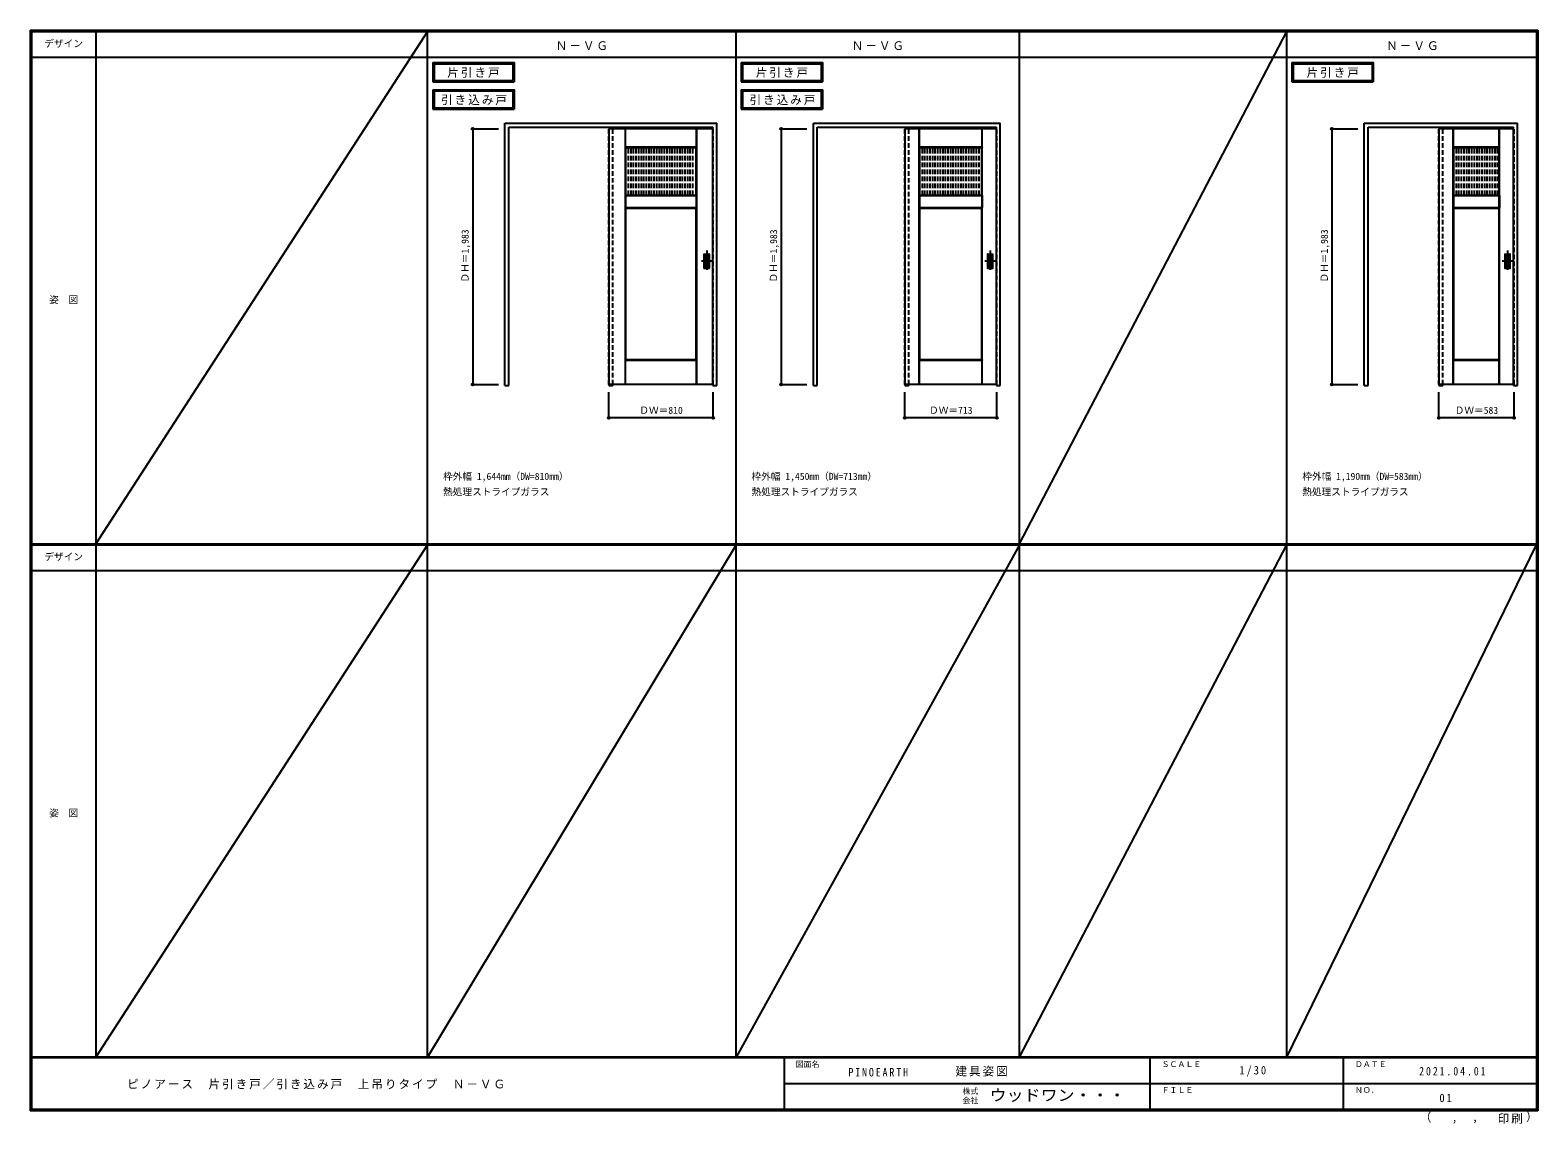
# Model space of a CAD drawing. Units: millimetres, scale not verified. Extents: x -6000 to 5700, y -4307 to 4175.
import ezdxf
from ezdxf.enums import TextEntityAlignment as Align

# ---------------------------------------------------------------- set-up
doc = ezdxf.new("R2010")
doc.units = ezdxf.units.MM
doc.header["$LTSCALE"] = 30
doc.header["$PDMODE"] = 32
doc.header["$PDSIZE"] = 15
doc.linetypes.add('CHAIN1', pattern=[8, 5, -1, 1, -1])
doc.linetypes.add('DASHED1', pattern=[1.8, 1.2, -0.6])
for name, color, linetype in [('0-1_通り芯', 4, 'CHAIN1'), ('0-2_扉', 4, 'DASHED1'), ('0-3_仕上げ', 7, 'Continuous'), ('0-4_枠', 3, 'Continuous'), ('0-6_引手', 3, 'Continuous'), ('0-A_文字', 7, 'Continuous'), ('0-B_寸法', 7, 'Continuous'), ('0-C_ハッチ', 4, 'DASHED1'), ('F-1_枠', 6, 'Continuous'), ('F-A_文字', 7, 'Continuous')]:
    doc.layers.add(name, color=color, linetype=linetype)
doc.styles.add('ＭＳ ゴシック', font='')
doc.styles.get('ＭＳ ゴシック').set_extended_font_data('MS Gothic')

msp = doc.modelspace()

# ---------------------------------------------------------------- linework, layer by layer
at = {"layer": '0-1_通り芯'}
for p, q in [((-750, 2465), (-750, 2303)), ((1450, 2465), (1450, 2303)), ((5464, 2465), (5464, 2303)), ((-709, 2384), (-791, 2384)), ((1491, 2384), (1409, 2384)), ((5505, 2384), (5423, 2384))]:
    msp.add_line(p, q, dxfattribs=at)
at = {"layer": '0-2_扉'}
for p, q in [((-1509, 3409.5), (-1509, 3405.5)), ((-702, 3409.5), (-699, 3409.5)), ((788, 3409.5), (788, 3405.5)), ((1498, 3409.5), (1501, 3409.5)), ((4932, 3409.5), (4932, 3405.5)), ((5512, 3409.5), (5515, 3409.5))]:
    msp.add_line(p, q, dxfattribs=at)
at = {"layer": '0-2_扉', "color": 3, "linetype": 'Continuous'}
for p, q in [((-1509, 3409.5), (-1509, 1426.5)), ((-702, 3409.5), (-1509, 3409.5)), ((1498, 3409.5), (788, 3409.5)), ((788, 3409.5), (788, 1426.5)), ((5512, 3409.5), (4932, 3409.5)), ((4932, 3409.5), (4932, 1426.5)), ((-702, 1426.5), (-1509, 1426.5)), ((1498, 1426.5), (788, 1426.5)), ((5512, 1426.5), (4932, 1426.5))]:
    msp.add_line(p, q, dxfattribs=at)
at = {"layer": '0-2_扉'}
for points in [[(-702, 1426.5), (-699, 1426.5), (-699, 3409.5)], [(1498, 1426.5), (1501, 1426.5), (1501, 3409.5)], [(5512, 1426.5), (5515, 1426.5), (5515, 3409.5)]]:
    msp.add_lwpolyline(points, dxfattribs=at)
at = {"layer": '0-3_仕上げ'}
for p, q in [((-1381, 1426.5), (-1381, 3409.5)), ((-1380, 3268.5), (-1380, 3409.5)), ((-1379, 3269.5), (-1379, 3409.5)), ((-829, 3269.5), (-829, 3409.5)), ((-828, 3268.5), (-828, 3409.5)), ((-827, 1426.5), (-827, 3409.5)), ((900, 1426.5), (900, 3409.5)), ((901, 3268.5), (901, 3409.5)), ((902, 3269.5), (902, 3409.5)), ((1387, 3269.5), (1387, 3409.5)), ((1388, 3268.5), (1388, 3409.5)), ((1389, 1426.5), (1389, 3409.5)), ((5044, 1426.5), (5044, 3409.5)), ((5045, 3268.5), (5045, 3409.5)), ((5046, 3269.5), (5046, 3409.5)), ((5401, 3269.5), (5401, 3409.5)), ((5402, 3268.5), (5402, 3409.5)), ((5403, 1426.5), (5403, 3409.5)), ((-1379, 3269.5), (-829, 3269.5)), ((-831, 3265.5), (-828, 3268.5)), ((-829, 3269.5), (-828, 3268.5)), ((902, 3269.5), (1387, 3269.5)), ((1385, 3265.5), (1388, 3268.5)), ((1387, 3269.5), (1388, 3268.5)), ((5046, 3269.5), (5401, 3269.5)), ((5399, 3265.5), (5402, 3268.5)), ((5401, 3269.5), (5402, 3268.5)), ((-1380, 2892.5), (-1377, 2895.5)), ((-1380, 2892.5), (-1380, 2798.5)), ((-1380, 2892.5), (-1379, 2891.5)), ((-1379, 2799.5), (-1379, 2891.5)), ((-1379, 2891.5), (-829, 2891.5)), ((-829, 2799.5), (-829, 2891.5)), ((-828, 2892.5), (-828, 2798.5)), ((901, 2892.5), (904, 2895.5)), ((901, 2892.5), (901, 2798.5)), ((901, 2892.5), (902, 2891.5)), ((902, 2799.5), (902, 2891.5)), ((902, 2891.5), (1387, 2891.5)), ((1387, 2799.5), (1387, 2891.5)), ((1388, 2892.5), (1388, 2798.5)), ((5045, 2892.5), (5048, 2895.5)), ((5045, 2892.5), (5045, 2798.5)), ((5045, 2892.5), (5046, 2891.5)), ((5046, 2799.5), (5046, 2891.5)), ((5046, 2891.5), (5401, 2891.5)), ((5401, 2799.5), (5401, 2891.5)), ((5402, 2892.5), (5402, 2798.5)), ((-1379, 2799.5), (-829, 2799.5)), ((-831, 2795.5), (-828, 2798.5)), ((-829, 2799.5), (-828, 2798.5)), ((902, 2799.5), (1388, 2799.5)), ((1385, 2795.5), (1388, 2798.5)), ((1387, 2799.5), (1388, 2798.5)), ((5046, 2799.5), (5401, 2799.5)), ((5399, 2795.5), (5402, 2798.5)), ((5401, 2799.5), (5402, 2798.5)), ((-1380, 1617.5), (-1377, 1620.5)), ((-1380, 1617.5), (-1379, 1616.5)), ((-1380, 1426.5), (-1380, 1617.5)), ((-1379, 1616.5), (-829, 1616.5)), ((-1379, 1426.5), (-1379, 1616.5)), ((-829, 1426.5), (-829, 1616.5)), ((-828, 1426.5), (-828, 1617.5)), ((901, 1617.5), (904, 1620.5)), ((901, 1617.5), (902, 1616.5)), ((901, 1426.5), (901, 1617.5)), ((902, 1616.5), (1387, 1616.5)), ((902, 1426.5), (902, 1616.5)), ((1387, 1426.5), (1387, 1616.5)), ((1388, 1426.5), (1388, 1617.5)), ((5045, 1617.5), (5048, 1620.5)), ((5045, 1617.5), (5046, 1616.5)), ((5045, 1426.5), (5045, 1617.5)), ((5046, 1616.5), (5401, 1616.5)), ((5046, 1426.5), (5046, 1616.5)), ((5401, 1426.5), (5401, 1616.5)), ((5402, 1426.5), (5402, 1617.5))]:
    msp.add_line(p, q, dxfattribs=at)
at = {"layer": '0-3_仕上げ', "color": 3}
for p, q in [((-1377, 3265.5), (-831, 3265.5)), ((-1377, 2895.5), (-1377, 3265.5)), ((-831, 2895.5), (-831, 3265.5)), ((904, 3265.5), (1385, 3265.5)), ((904, 2895.5), (904, 3265.5)), ((1385, 2895.5), (1385, 3265.5)), ((5048, 2895.5), (5048, 3265.5)), ((5048, 3265.5), (5399, 3265.5)), ((5399, 2895.5), (5399, 3265.5)), ((-1377, 2895.5), (-831, 2895.5)), ((904, 2895.5), (1385, 2895.5)), ((5048, 2895.5), (5399, 2895.5)), ((-1377, 2795.5), (-831, 2795.5)), ((-1377, 1620.5), (-1377, 2795.5)), ((-831, 1620.5), (-831, 2795.5)), ((904, 2795.5), (1385, 2795.5)), ((904, 1620.5), (904, 2795.5)), ((1385, 1620.5), (1385, 2795.5)), ((5048, 2795.5), (5399, 2795.5)), ((5048, 1620.5), (5048, 2795.5)), ((5399, 1620.5), (5399, 2795.5)), ((-1377, 1620.5), (-831, 1620.5)), ((904, 1620.5), (1385, 1620.5)), ((5048, 1620.5), (5399, 1620.5))]:
    msp.add_line(p, q, dxfattribs=at)
at = {"layer": '0-3_仕上げ'}
for points in [[(-1379, 3269.5), (-1380, 3268.5), (-1377, 3265.5)], [(902, 3269.5), (901, 3268.5), (904, 3265.5)], [(5046, 3269.5), (5045, 3268.5), (5048, 3265.5)], [(-831, 2895.5), (-828, 2892.5), (-829, 2891.5)], [(1385, 2895.5), (1388, 2892.5), (1387, 2891.5)], [(5399, 2895.5), (5402, 2892.5), (5401, 2891.5)], [(-1379, 2799.5), (-1380, 2798.5), (-1377, 2795.5)], [(902, 2799.5), (901, 2798.5), (904, 2795.5)], [(5046, 2799.5), (5045, 2798.5), (5048, 2795.5)], [(-831, 1620.5), (-828, 1617.5), (-829, 1616.5)], [(1385, 1620.5), (1388, 1617.5), (1387, 1616.5)], [(5399, 1620.5), (5402, 1617.5), (5401, 1616.5)]]:
    msp.add_lwpolyline(points, dxfattribs=at)
at = {"layer": '0-4_枠'}
for p, q in [((-2316, 1418), (-2316, 3453)), ((-2316, 3453), (-672, 3453)), ((-2286, 3423), (-702, 3423)), ((-2286, 1418), (-2286, 3423)), ((-702, 1418), (-702, 3423)), ((-672, 1418), (-672, 3453)), ((78, 1418), (78, 3453)), ((78, 3453), (1528, 3453)), ((108, 3423), (1498, 3423)), ((108, 1418), (108, 3423)), ((1498, 1418), (1498, 3423)), ((1528, 1418), (1528, 3453)), ((4352, 1418), (4352, 3453)), ((4352, 3453), (5542, 3453)), ((4382, 3423), (5512, 3423)), ((4382, 1418), (4382, 3423)), ((5512, 1418), (5512, 3423)), ((5542, 1418), (5542, 3453)), ((-2316, 1418), (-2286, 1418)), ((-1509, 1426.5), (-1509, 1418)), ((-1509, 1418), (-1479, 1418)), ((-1479, 1426.5), (-1479, 1418)), ((-702, 1418), (-672, 1418)), ((78, 1418), (108, 1418)), ((788, 1426.5), (788, 1418)), ((788, 1418), (818, 1418)), ((818, 1426.5), (818, 1418)), ((1498, 1418), (1528, 1418)), ((4352, 1418), (4382, 1418)), ((4932, 1426.5), (4932, 1418)), ((4932, 1418), (4962, 1418)), ((4962, 1426.5), (4962, 1418)), ((5512, 1418), (5542, 1418))]:
    msp.add_line(p, q, dxfattribs=at)
at = {"layer": '0-4_枠', "color": 4, "linetype": 'DASHED1'}
for p, q in [((-1509, 1426.5), (-1509, 3423)), ((-1479, 1426.5), (-1479, 3423)), ((788, 1426.5), (788, 3423)), ((818, 1426.5), (818, 3423)), ((4932, 1426.5), (4932, 3423)), ((4962, 1426.5), (4962, 3423))]:
    msp.add_line(p, q, dxfattribs=at)
at = {"layer": '0-6_引手'}
for p, q in [((-771, 2437.5), (-771, 2330.5)), ((-769.5, 2439), (-730.5, 2439)), ((-729, 2330.5), (-729, 2437.5)), ((1429, 2437.5), (1429, 2330.5)), ((1430.5, 2439), (1469.5, 2439)), ((1471, 2330.5), (1471, 2437.5)), ((5443, 2437.5), (5443, 2330.5)), ((5444.5, 2439), (5483.5, 2439)), ((5485, 2330.5), (5485, 2437.5)), ((-769.5, 2329), (-730.5, 2329)), ((1430.5, 2329), (1469.5, 2329)), ((5444.5, 2329), (5483.5, 2329))]:
    msp.add_line(p, q, dxfattribs=at)
at = {"layer": '0-6_引手', "color": 7}
for p, q in [((-762.5, 2421.5), (-762.5, 2346.5)), ((-761, 2423), (-739, 2423)), ((-761, 2345), (-739, 2345)), ((-737.5, 2346.5), (-737.5, 2421.5)), ((1437.5, 2421.5), (1437.5, 2346.5)), ((1439, 2423), (1461, 2423)), ((1439, 2345), (1461, 2345)), ((1462.5, 2346.5), (1462.5, 2421.5)), ((5451.5, 2421.5), (5451.5, 2346.5)), ((5453, 2423), (5475, 2423)), ((5453, 2345), (5475, 2345)), ((5476.5, 2346.5), (5476.5, 2421.5))]:
    msp.add_line(p, q, dxfattribs=at)
at = {"layer": '0-6_引手'}
for centre, start, end in [((-769.5, 2437.5), 90, 180), ((-730.5, 2437.5), 0, 90), ((1430.5, 2437.5), 90, 180), ((1469.5, 2437.5), 0, 90), ((5444.5, 2437.5), 90, 180), ((5483.5, 2437.5), 0, 90), ((-769.5, 2330.5), 180, 270), ((-730.5, 2330.5), 270, 0), ((1430.5, 2330.5), 180, 270), ((1469.5, 2330.5), 270, 0), ((5444.5, 2330.5), 180, 270), ((5483.5, 2330.5), 270, 0)]:
    msp.add_arc(centre, 1.5, start, end, dxfattribs=at)
at = {"layer": '0-6_引手', "color": 7}
for centre, start, end in [((-761, 2421.5), 90, 180), ((-761, 2346.5), 180, 270), ((-739, 2421.5), 0, 90), ((-739, 2346.5), 270, 0), ((1439, 2421.5), 90, 180), ((1439, 2346.5), 180, 270), ((1461, 2421.5), 0, 90), ((1461, 2346.5), 270, 0), ((5453, 2421.5), 90, 180), ((5453, 2346.5), 180, 270), ((5475, 2421.5), 0, 90), ((5475, 2346.5), 270, 0)]:
    msp.add_arc(centre, 1.5, start, end, dxfattribs=at)
at = {"layer": '0-A_文字'}
for p, q in [((-2876, 3925), (-2876, 3775)), ((-2866, 3915), (-2866, 3785)), ((-2866, 3915), (-2254.97, 3915)), ((-2254.97, 3915), (-2254.97, 3785)), ((-482, 3925), (-482, 3775)), ((-472, 3915), (-472, 3785)), ((-472, 3915), (139.03, 3915)), ((139.03, 3915), (139.03, 3785)), ((3792, 3925), (3792, 3775)), ((3802, 3915), (3802, 3785)), ((3802, 3915), (4413.03, 3915)), ((4413.03, 3915), (4413.03, 3785)), ((-2876, 3775), (-2244.97, 3775)), ((-2866, 3785), (-2254.97, 3785)), ((-482, 3775), (149.03, 3775)), ((-472, 3785), (139.03, 3785)), ((3792, 3775), (4423.03, 3775)), ((3802, 3785), (4413.03, 3785)), ((-2876, 3713.53), (-2876, 3563.53)), ((-2866, 3703.53), (-2866, 3573.53)), ((-2866, 3703.53), (-2254.97, 3703.53)), ((-2254.97, 3703.53), (-2254.97, 3573.53)), ((-482, 3713.53), (-482, 3563.53)), ((-472, 3703.53), (-472, 3573.53)), ((-472, 3703.53), (139.03, 3703.53)), ((139.03, 3703.53), (139.03, 3573.53)), ((-2876, 3563.53), (-2244.97, 3563.53)), ((-2866, 3573.53), (-2254.97, 3573.53)), ((-482, 3563.53), (149.03, 3563.53)), ((-472, 3573.53), (139.03, 3573.53))]:
    msp.add_line(p, q, dxfattribs=at)
for points in [[(-2876, 3925), (-2244.97, 3925), (-2244.97, 3775)], [(-482, 3925), (149.03, 3925), (149.03, 3775)], [(3792, 3925), (4423.03, 3925), (4423.03, 3775)], [(-2876, 3713.53), (-2244.97, 3713.53), (-2244.97, 3563.53)], [(-482, 3713.53), (149.03, 3713.53), (149.03, 3563.53)]]:
    msp.add_lwpolyline(points, dxfattribs=at)
at = {"layer": '0-B_寸法', "color": 4}
for p, q in [((-2566, 3409.5), (-2566, 1426.5)), ((-2566, 3409.5), (-2366, 3409.5)), ((-172, 3409.5), (-172, 1426.5)), ((-172, 3409.5), (28, 3409.5)), ((4102, 3409.5), (4102, 1426.5)), ((4102, 3409.5), (4302, 3409.5)), ((-2566, 1426.5), (-2366, 1426.5)), ((-172, 1426.5), (28, 1426.5)), ((4102, 1426.5), (4302, 1426.5)), ((-1509, 1168), (-1509, 1368)), ((-699, 1168), (-699, 1368)), ((1501, 1168), (1501, 1368)), ((5515, 1168), (5515, 1368)), ((-699, 1168), (-1509, 1168))]:
    msp.add_line(p, q, dxfattribs=at)
for points in [[(1501, 1168), (788, 1168), (788, 1368)], [(5515, 1168), (4932, 1168), (4932, 1368)]]:
    msp.add_lwpolyline(points, dxfattribs=at)
at = {"layer": '0-B_寸法'}
for p in [(-2566, 3409.5), (-172, 3409.5), (4102, 3409.5), (-2566, 1426.5), (-172, 1426.5), (4102, 1426.5), (-1509, 1168), (-699, 1168), (788, 1168), (1501, 1168), (4932, 1168), (5515, 1168)]:
    msp.add_point(p, dxfattribs=at)
at = {"layer": '0-C_ハッチ'}
for p, q in [((-1357, 2895.5), (-1357, 3265.5)), ((-1337, 2895.5), (-1337, 3265.5)), ((-1317, 2895.5), (-1317, 3265.5)), ((-1297, 2895.5), (-1297, 3265.5)), ((-1277, 2895.5), (-1277, 3265.5)), ((-1257, 2895.5), (-1257, 3265.5)), ((-1237, 2895.5), (-1237, 3265.5)), ((-1217, 2895.5), (-1217, 3265.5)), ((-1197, 2895.5), (-1197, 3265.5)), ((-1177, 2895.5), (-1177, 3265.5)), ((-1157, 2895.5), (-1157, 3265.5)), ((-1137, 2895.5), (-1137, 3265.5)), ((-1117, 2895.5), (-1117, 3265.5)), ((-1097, 2895.5), (-1097, 3265.5)), ((-1077, 2895.5), (-1077, 3265.5)), ((-1057, 2895.5), (-1057, 3265.5)), ((-1037, 2895.5), (-1037, 3265.5)), ((-1017, 2895.5), (-1017, 3265.5)), ((-997, 2895.5), (-997, 3265.5)), ((-977, 2895.5), (-977, 3265.5)), ((-957, 2895.5), (-957, 3265.5)), ((-937, 2895.5), (-937, 3265.5)), ((-917, 2895.5), (-917, 3265.5)), ((-897, 2895.5), (-897, 3265.5)), ((-877, 2895.5), (-877, 3265.5)), ((-857, 2895.5), (-857, 3265.5)), ((924, 2895.5), (924, 3265.5)), ((944, 2895.5), (944, 3265.5)), ((964, 2895.5), (964, 3265.5)), ((984, 2895.5), (984, 3265.5)), ((1004, 2895.5), (1004, 3265.5)), ((1024, 2895.5), (1024, 3265.5)), ((1044, 2895.5), (1044, 3265.5)), ((1064, 2895.5), (1064, 3265.5)), ((1084, 2895.5), (1084, 3265.5)), ((1104, 2895.5), (1104, 3265.5)), ((1124, 2895.5), (1124, 3265.5)), ((1144, 2895.5), (1144, 3265.5)), ((1164, 2895.5), (1164, 3265.5)), ((1184, 2895.5), (1184, 3265.5)), ((1204, 2895.5), (1204, 3265.5)), ((1224, 2895.5), (1224, 3265.5)), ((1244, 2895.5), (1244, 3265.5)), ((1264, 2895.5), (1264, 3265.5)), ((1284, 2895.5), (1284, 3265.5)), ((1304, 2895.5), (1304, 3265.5)), ((1324, 2895.5), (1324, 3265.5)), ((1344, 2895.5), (1344, 3265.5)), ((1364, 2895.5), (1364, 3265.5)), ((5068, 2895.5), (5068, 3265.5)), ((5088, 2895.5), (5088, 3265.5)), ((5108, 2895.5), (5108, 3265.5)), ((5128, 2895.5), (5128, 3265.5)), ((5148, 2895.5), (5148, 3265.5)), ((5168, 2895.5), (5168, 3265.5)), ((5188, 2895.5), (5188, 3265.5)), ((5208, 2895.5), (5208, 3265.5)), ((5228, 2895.5), (5228, 3265.5)), ((5248, 2895.5), (5248, 3265.5)), ((5268, 2895.5), (5268, 3265.5)), ((5288, 2895.5), (5288, 3265.5)), ((5308, 2895.5), (5308, 3265.5)), ((5328, 2895.5), (5328, 3265.5)), ((5348, 2895.5), (5348, 3265.5)), ((5368, 2895.5), (5368, 3265.5)), ((5388, 2895.5), (5388, 3265.5))]:
    msp.add_line(p, q, dxfattribs=at)
at = {"layer": 'F-1_枠'}
for p, q in [((-6000, 4175), (5700, 4175)), ((-6000, 4175), (-6000, -4205)), ((-6000, 4170), (5700, 4170)), ((-6000, 4165), (5700, 4165)), ((-5995, 4175), (-5995, -4205)), ((-5990, 4175), (-5990, -4205)), ((-5490, 4175), (-5490, -3790)), ((-2916, -3790), (-2916, 4175)), ((-522, -3790), (-522, 4175)), ((1678, -3790), (1678, 4175)), ((3752, -3790), (3752, 4175)), ((5690, 4175), (5690, -4205)), ((5695, 4175), (5695, -4205)), ((5700, 4175), (5700, -4205)), ((-6000, 3965), (5700, 3965)), ((-6000, 190.5), (5700, 190.5)), ((-6000, 187.5), (5700, 187.5)), ((-6000, 184.5), (5700, 184.5)), ((-6000, -15.5), (5700, -15.5)), ((5700, -3790), (-6000, -3790)), ((5700, -3795), (-6000, -3795)), ((-150, -3795), (-150, -4195)), ((2690, -3795), (2690, -4195)), ((4190, -3795), (4190, -4195)), ((-150, -3995), (5690, -3995.01)), ((5700, -4195), (-6000, -4195)), ((5700, -4200), (-6000, -4200)), ((5700, -4205), (-6000, -4205))]:
    msp.add_line(p, q, dxfattribs=at)
at = {"layer": 'F-A_文字'}
for p, q in [((-2916, 4165), (-5490, 190.5)), ((1678, 190.5), (3752, 4165)), ((-2916, 184.5), (-5490, -3790)), ((-522, 184.5), (-2916, -3790)), ((1678, 184.5), (-522, -3790)), ((1678, -3790), (3752, 184.5)), ((3752, -3790), (5690, 184.5))]:
    msp.add_line(p, q, dxfattribs=at)

# ---------------------------------------------------------------- texts
at = {"layer": '0-A_文字', "style": 'ＭＳ ゴシック'}
for s, p in [('枠外幅 1,644mm（DW=810mm）', (-2796, 670.5)), ('枠外幅 1,450mm（DW=713mm）', (-402, 670.5)), ('枠外幅 1,190mm（DW=583mm）', (3872, 670.5)), ('熱処理ストライプガラス', (-2796, 550.5)), ('熱処理ストライプガラス', (-402, 550.5)), ('熱処理ストライプガラス', (3872, 550.5))]:
    msp.add_text(s, height=54.99, dxfattribs=at).set_placement(p, align=Align.BOTTOM_LEFT)
at = {"layer": '0-A_文字', "char_height": 65.98, "attachment_point": 7, "style": 'ＭＳ ゴシック'}
for s, insert in [('\\T1.17;Ｎ－ＶＧ', (-1921.5, 4020)), ('\\T1.17;Ｎ－ＶＧ', (375.5, 4020)), ('\\T1.17;Ｎ－ＶＧ', (4523.5, 4020)), ('\\T1.17;片引き戸', (-2762.98, 3805)), ('\\T1.17;片引き戸', (-368.98, 3805)), ('\\T1.17;片引き戸', (3905.02, 3805)), ('\\T1.17;引き込み戸', (-2811.34, 3593.53)), ('\\T1.17;引き込み戸', (-417.34, 3593.53))]:
    msp.add_mtext(s, dxfattribs=dict(at, insert=insert))
at = {"layer": '0-B_寸法', "style": 'ＭＳ ゴシック'}
for p in [(-2581, 2217.75), (-187, 2217.75), (4087, 2217.75)]:
    msp.add_text('ＤＨ＝1,983', height=54.99, rotation=90, dxfattribs=at).set_placement(p, align=Align.BOTTOM_LEFT)
for s, p in [('ＤＷ＝810', (-1272.75, 1183)), ('ＤＷ＝713', (975.75, 1183)), ('ＤＷ＝583', (5054.75, 1183))]:
    msp.add_text(s, height=54.99, dxfattribs=at).set_placement(p, align=Align.BOTTOM_LEFT)
at = {"layer": 'F-A_文字', "style": 'ＭＳ ゴシック'}
for s, height, p in [('デザイン', 54.99, (-5890, 4027.5)), ('姿\u3000図', 54.99, (-5852.5, 2040.25)), ('デザイン', 54.99, (-5890, 47)), ('姿\u3000図', 54.99, (-5852.5, -1940.25)), ('図面名', 43.99, (-60, -3880)), ('ＳＣＡＬＥ', 43.99, (2780, -3880)), ('ＤＡＴＥ', 43.99, (4280, -3880)), ('株式', 43.99, (1235, -4089)), ('ＦＩＬＥ', 43.99, (2780, -4080)), ('ＮＯ．', 43.99, (4280, -4080)), ('会社', 43.99, (1235, -4161)), ('（', 65.98, (4784.03, -4308.31)), ('）', 65.98, (5608.4, -4304.13)), (',', 65.98, (5031.28, -4308.31)), (',', 65.98, (5190.2, -4305.53))]:
    msp.add_text(s, height=height, dxfattribs=at).set_placement(p, align=Align.BOTTOM_LEFT)
at = {"layer": 'F-A_文字', "style": 'ＭＳ ゴシック', "width": 1.1}
msp.add_text('ウッドワン・・・', height=87.98, dxfattribs=at).set_placement((1445, -4155), align=Align.BOTTOM_LEFT)
at = {"layer": 'F-A_文字', "char_height": 65.98, "attachment_point": 7, "style": 'ＭＳ ゴシック'}
for s, insert in [('\\T1.17;建具姿図', (1180.42, -3940)), ('\\T1.38;\\W0.9;1/30', (3383.75, -3940)), ('\\T1.17;ピノアース\u3000片引き戸／引き込み戸\u3000上吊りタイプ\u3000Ｎ－ＶＧ', (-5247.55, -4040)), ('\\T1.39;\\W0.85;PINOEARTH', (350, -3940.79)), ('\\T1.39;\\W0.85;2021.04.01', (4778.75, -3932.5)), ('\\T1.36;\\W0.9;01', (4936.25, -4140)), ('\\T1.17;印刷', (5388.15, -4306.92))]:
    msp.add_mtext(s, dxfattribs=dict(at, insert=insert))

doc.saveas('drawing.dxf')
